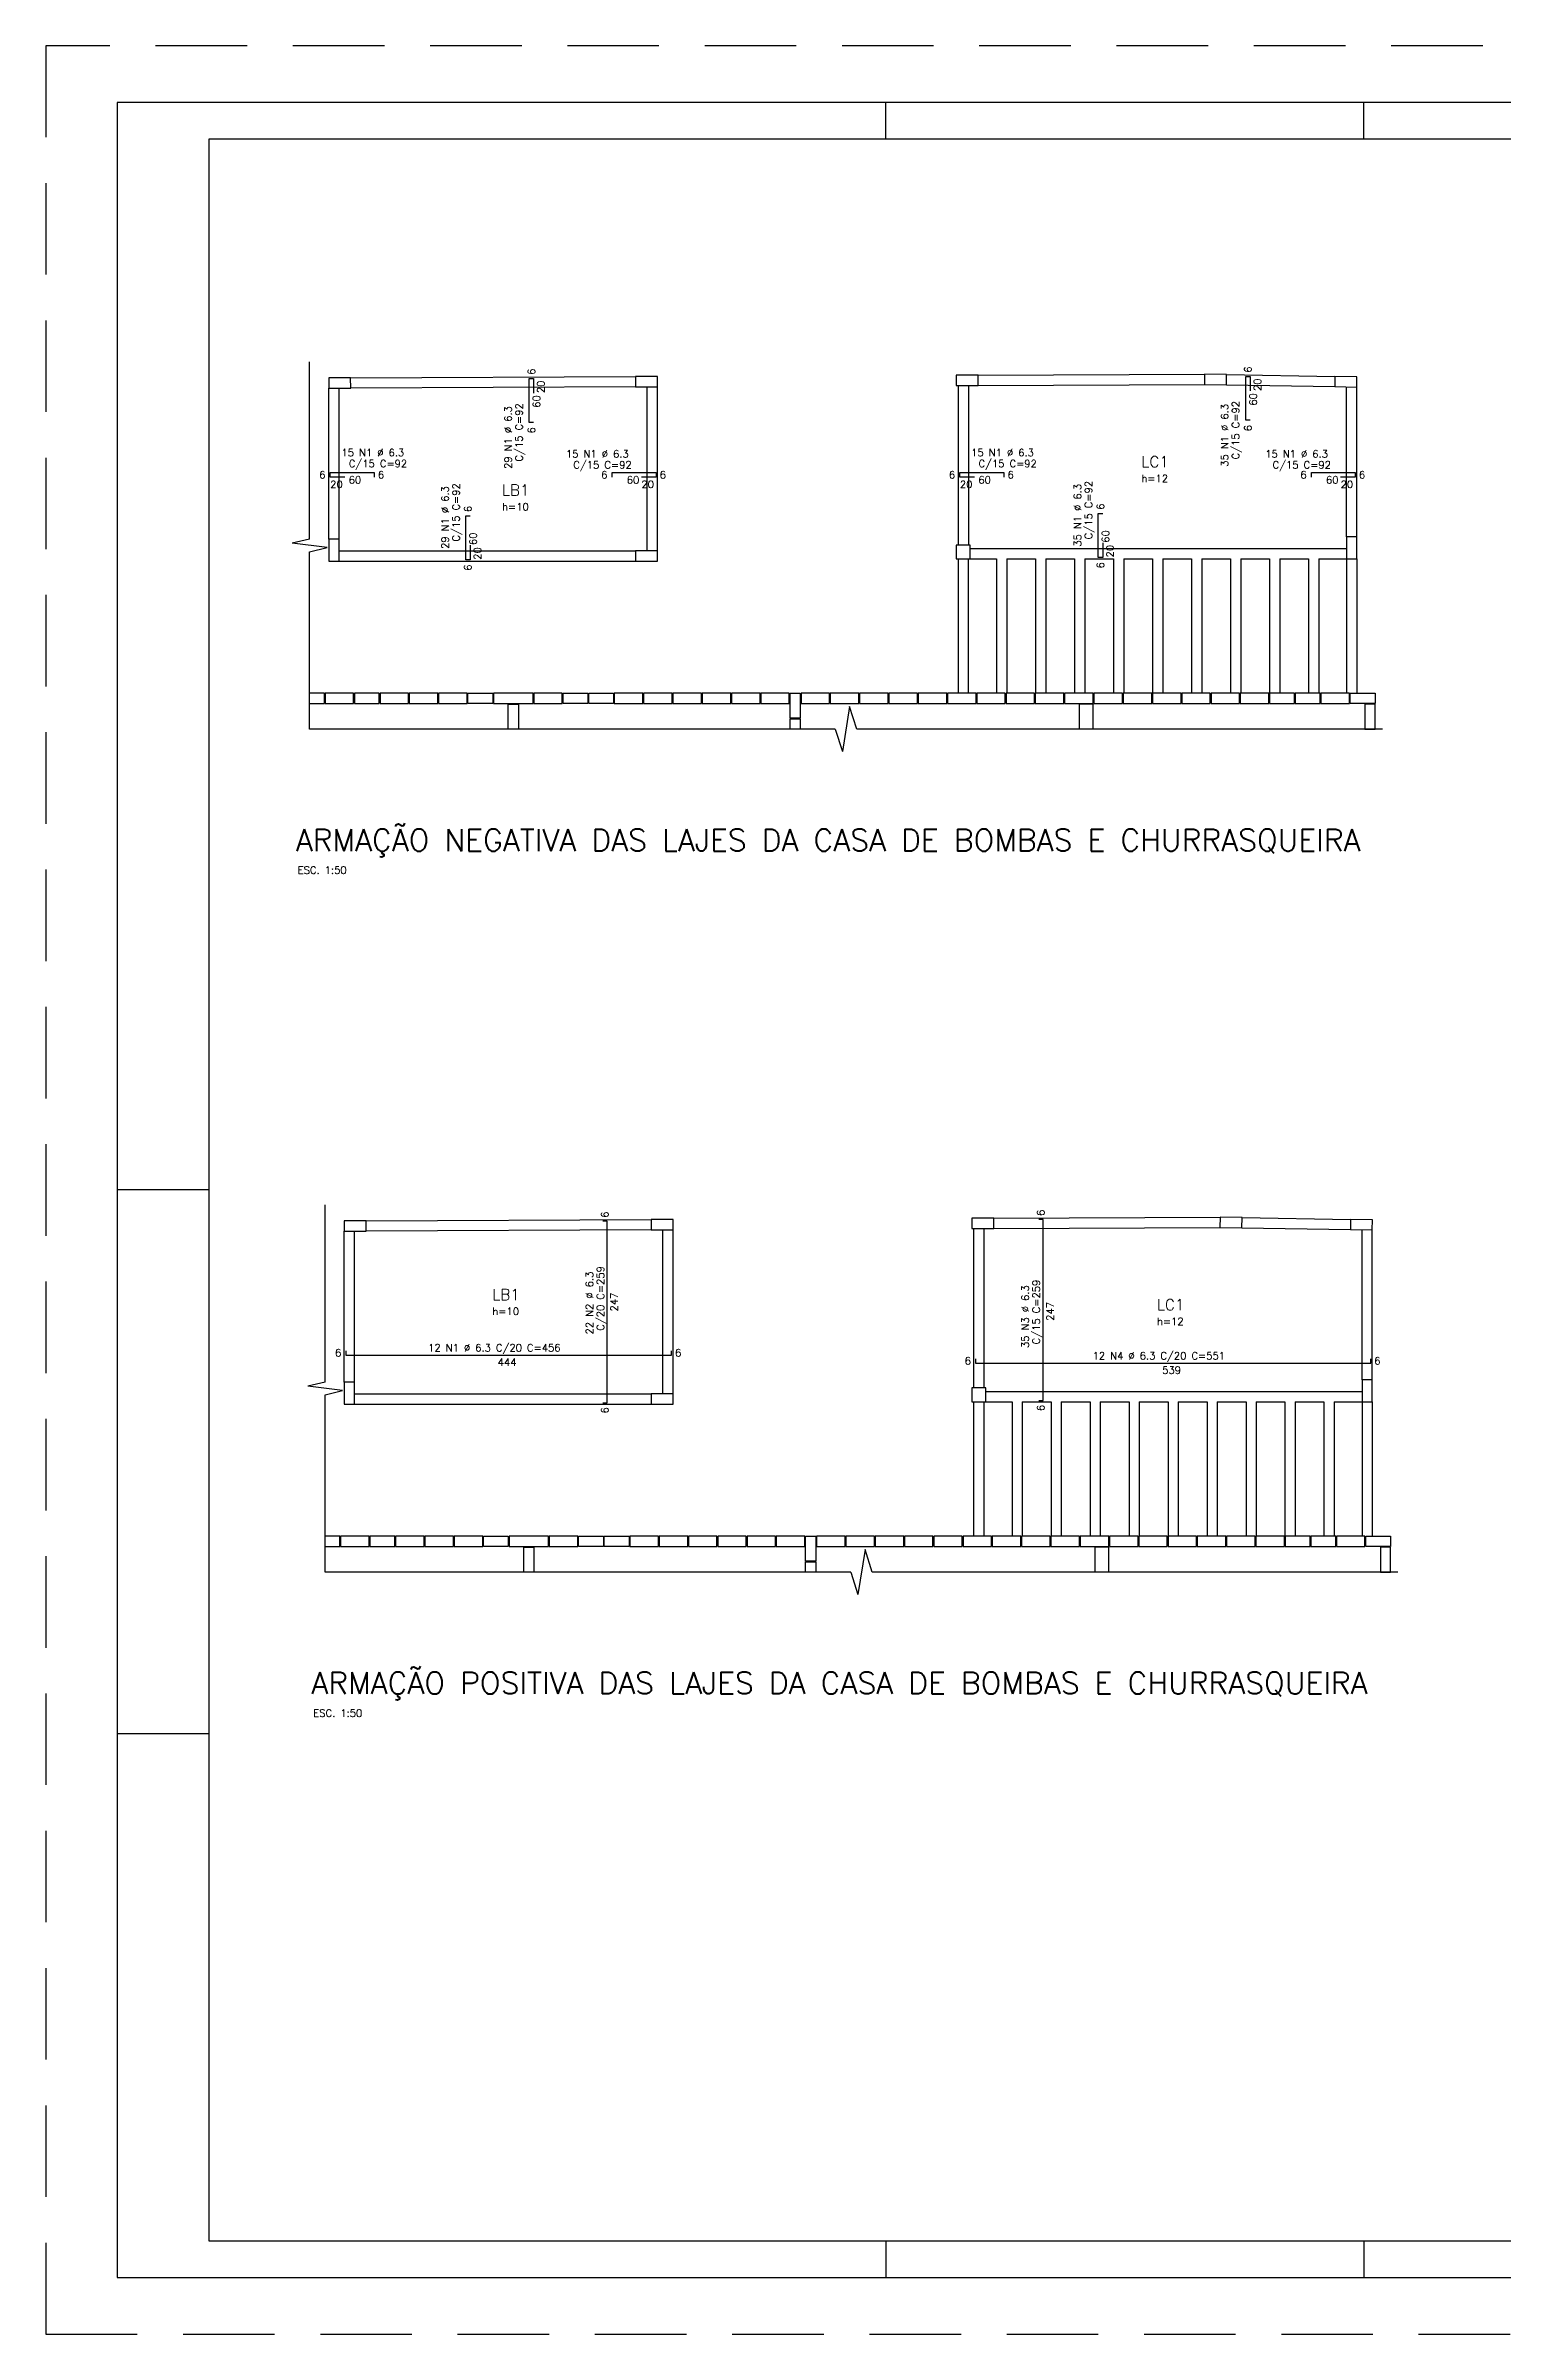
# Model space of a CAD drawing. Extents: x -1.9 to 86, y -1.2 to 61.3.
# Drawn here: x -1.9 to 37.9, y -1.2 to 61.3 of the extents above; entities that cross this region are included whole.
import ezdxf

# ---------------------------------------------------------------- set-up
doc = ezdxf.new("R2010")
doc.units = 0
doc.header["$MEASUREMENT"] = 0
doc.linetypes.add('HIDDEN', pattern=[0.375, 0.25, -0.125])
doc.layers.get('0').update_dxf_attribs({"linetype": 'CONTINUOUS'})
doc.layers.get('Defpoints').update_dxf_attribs({"linetype": 'CONTINUOUS'})
for name, color, linetype in [('ARQ_FOLHA', 7, 'CONTINUOUS'), ('PENA_01', 1, 'CONTINUOUS'), ('PENA_02', 2, 'CONTINUOUS'), ('PENA_03', 3, 'CONTINUOUS'), ('PENA_05', 5, 'CONTINUOUS'), ('PENA_06', 6, 'CONTINUOUS')]:
    doc.layers.add(name, color=color, linetype=linetype)
doc.styles.get("Standard").update_dxf_attribs({"font": 'ROMANS.SHX'})

# ---------------------------------------------------------------- blocks, each defined once
blk = doc.blocks.new('FOLHA A1 - 841 X 594')
at = {"layer": 'ARQ_FOLHA', "color": 1}
for p, q in [((-631, 584), (-631, 594)), ((-500.5, 584), (-500.5, 594)), ((-816, 297), (-841, 297)), ((-816, 148.5), (-841, 148.5)), ((-631, 10), (-631, 0)), ((-500.5, 10), (-500.5, 0))]:
    blk.add_line(p, q, dxfattribs=at)
for points in [[(-841, 0), (0, 0), (0, 594), (-841, 594)], [(-816, 10), (-10, 10), (-10, 584), (-816, 584)]]:
    blk.add_lwpolyline(points, close=True, dxfattribs=at)
at = {"layer": 'Defpoints', "color": 8, "linetype": 'HIDDEN', "ltscale": 100}
blk.add_lwpolyline([(-860.5, 609.5), (-860.5, -15.5), (19.5, -15.5), (19.5, 609.5)], close=True, dxfattribs=at)
blk = doc.blocks.new('*U23')
blk.add_blockref('FOLHA A1 - 841 X 594', (0, 0))

msp = doc.modelspace()

# ---------------------------------------------------------------- linework, layer by layer
at = {"layer": 'PENA_01', "linetype": 'Continuous'}
for p, q in [((5.257, 47.833), (5.257, 52.676)), ((5.257, 42.644), (5.257, 47.486)), ((19.614, 42.644), (5.257, 42.644)), ((34.56, 42.644), (20.202, 42.644)), ((5.682, 24.811), (5.682, 29.653)), ((5.682, 19.622), (5.682, 24.464)), ((20.04, 19.622), (5.682, 19.622)), ((34.985, 19.622), (20.628, 19.622))]:
    msp.add_line(p, q, dxfattribs=at)
for points in [[(5.78, 47.829), (5.78, 51.955)], [(6.06, 47.829), (6.06, 51.957)], [(6.378, 52.238), (14.158, 52.27)], [(14.16, 51.99), (6.38, 51.958)], [(14.48, 47.509), (14.48, 51.991)], [(14.76, 47.509), (14.76, 51.993)], [(22.98, 47.671), (22.98, 52.027)], [(23.26, 47.671), (23.26, 52.027)], [(23.518, 52.31), (29.699, 52.336), (29.702, 52.336)], [(23.519, 52.03), (29.698, 52.056)], [(30.298, 52.046), (33.26, 51.996)], [(30.302, 52.326), (33.264, 52.276)], [(33.58, 47.891), (33.58, 51.991)], [(33.86, 47.891), (33.86, 51.986)], [(6.06, 47.509), (14.16, 47.509)], [(23.3, 47.571), (33.58, 47.571)], [(6.06, 47.229), (14.16, 47.229)], [(22.97, 47.291), (22.97, 43.624)], [(23.25, 47.291), (23.25, 43.624)], [(23.3, 47.291), (24.02, 47.291)], [(24.02, 47.291), (24.02, 43.624)], [(24.3, 47.291), (24.3, 43.624)], [(24.3, 47.291), (25.085, 47.291)], [(25.085, 47.291), (25.085, 43.624)], [(25.365, 47.291), (25.365, 43.624)], [(25.365, 47.291), (26.15, 47.291)], [(26.15, 47.291), (26.15, 43.624)], [(26.43, 47.291), (26.43, 43.624)], [(26.43, 47.291), (27.215, 47.291)], [(27.215, 47.291), (27.215, 43.624)], [(27.495, 47.291), (27.495, 43.624)], [(27.495, 47.291), (28.28, 47.291)], [(28.28, 47.291), (28.28, 43.624)], [(28.56, 47.291), (28.56, 43.624)], [(28.56, 47.291), (29.345, 47.291)], [(29.345, 47.291), (29.345, 43.624)], [(29.625, 47.291), (29.625, 43.624)], [(29.625, 47.291), (30.41, 47.291)], [(30.41, 47.291), (30.41, 43.624)], [(30.69, 47.291), (30.69, 43.624)], [(30.69, 47.291), (31.475, 47.291)], [(31.475, 47.291), (31.475, 43.624)], [(31.755, 47.291), (31.755, 43.624)], [(31.755, 47.291), (32.54, 47.291)], [(32.54, 47.291), (32.54, 43.624)], [(32.82, 47.291), (32.82, 43.624)], [(32.82, 47.291), (33.58, 47.291)], [(33.58, 47.291), (33.58, 43.624)], [(33.86, 47.291), (33.86, 43.624)], [(6.205, 24.806), (6.205, 28.933)], [(6.485, 24.806), (6.485, 28.934)], [(6.804, 29.215), (14.584, 29.248)], [(14.585, 28.968), (6.805, 28.935)], [(14.905, 24.486), (14.905, 28.969)], [(15.185, 24.486), (15.185, 28.97)], [(23.405, 24.648), (23.405, 29.005)], [(23.685, 24.648), (23.685, 29.005)], [(23.944, 29.287), (30.125, 29.313), (30.128, 29.313)], [(23.945, 29.007), (30.123, 29.033)], [(30.723, 29.023), (33.685, 28.974)], [(30.728, 29.303), (33.69, 29.254)], [(34.005, 24.868), (34.005, 28.968)], [(34.285, 24.868), (34.285, 28.964)], [(6.485, 24.486), (14.585, 24.486)], [(23.725, 24.548), (34.005, 24.548)], [(6.485, 24.206), (14.585, 24.206)], [(23.395, 24.268), (23.395, 20.602)], [(23.675, 24.268), (23.675, 20.602)], [(23.725, 24.268), (24.445, 24.268)], [(24.445, 24.268), (24.445, 20.602)], [(24.725, 24.268), (24.725, 20.602)], [(24.725, 24.268), (25.51, 24.268)], [(25.51, 24.268), (25.51, 20.602)], [(25.79, 24.268), (25.79, 20.602)], [(25.79, 24.268), (26.575, 24.268)], [(26.575, 24.268), (26.575, 20.602)], [(26.855, 24.268), (26.855, 20.602)], [(26.855, 24.268), (27.64, 24.268)], [(27.64, 24.268), (27.64, 20.602)], [(27.92, 24.268), (27.92, 20.602)], [(27.92, 24.268), (28.705, 24.268)], [(28.705, 24.268), (28.705, 20.602)], [(28.985, 24.268), (28.985, 20.602)], [(28.985, 24.268), (29.77, 24.268)], [(29.77, 24.268), (29.77, 20.602)], [(30.05, 24.268), (30.05, 20.602)], [(30.05, 24.268), (30.835, 24.268)], [(30.835, 24.268), (30.835, 20.602)], [(31.115, 24.268), (31.115, 20.602)], [(31.115, 24.268), (31.9, 24.268)], [(31.9, 24.268), (31.9, 20.602)], [(32.18, 24.268), (32.18, 20.602)], [(32.18, 24.268), (32.965, 24.268)], [(32.965, 24.268), (32.965, 20.602)], [(33.245, 24.268), (33.245, 20.602)], [(33.245, 24.268), (34.005, 24.268)], [(34.005, 24.268), (34.005, 20.602)], [(34.285, 24.268), (34.285, 20.602)]]:
    msp.add_lwpolyline(points, dxfattribs=at)
at = {"layer": 'PENA_02', "linetype": 'Continuous'}
for points in [[(5.78, 51.955), (6.38, 51.958), (6.378, 52.238), (5.778, 52.235), (5.78, 51.955)], [(14.16, 51.99), (14.76, 51.993), (14.758, 52.273), (14.158, 52.27), (14.16, 51.99)], [(22.919, 52.027), (23.519, 52.03), (23.518, 52.31), (22.918, 52.307), (22.919, 52.027)], [(29.698, 52.056), (30.298, 52.046), (30.302, 52.326), (29.702, 52.336), (29.698, 52.056)], [(33.26, 51.996), (33.86, 51.986), (33.864, 52.266), (33.264, 52.276), (33.26, 51.996)], [(6.06, 47.229), (6.06, 47.829), (5.78, 47.829), (5.78, 47.229), (6.06, 47.229)], [(14.16, 47.229), (14.76, 47.229), (14.76, 47.509), (14.16, 47.509), (14.16, 47.229)], [(22.92, 47.291), (23.3, 47.291), (23.3, 47.671), (22.92, 47.671), (22.92, 47.291)], [(33.58, 47.291), (33.86, 47.291), (33.86, 47.891), (33.58, 47.891), (33.58, 47.291)], [(6.205, 28.933), (6.805, 28.935), (6.804, 29.215), (6.204, 29.213), (6.205, 28.933)], [(14.585, 28.968), (15.185, 28.97), (15.184, 29.25), (14.584, 29.248), (14.585, 28.968)], [(23.345, 29.005), (23.945, 29.007), (23.944, 29.287), (23.344, 29.285), (23.345, 29.005)], [(30.123, 29.033), (30.723, 29.023), (30.728, 29.303), (30.128, 29.313), (30.123, 29.033)], [(33.685, 28.974), (34.285, 28.964), (34.29, 29.244), (33.69, 29.254), (33.685, 28.974)], [(6.485, 24.206), (6.485, 24.806), (6.205, 24.806), (6.205, 24.206), (6.485, 24.206)], [(14.585, 24.206), (15.185, 24.206), (15.185, 24.486), (14.585, 24.486), (14.585, 24.206)], [(23.345, 24.268), (23.725, 24.268), (23.725, 24.648), (23.345, 24.648), (23.345, 24.268)], [(34.005, 24.268), (34.285, 24.268), (34.285, 24.868), (34.005, 24.868), (34.005, 24.268)]]:
    msp.add_lwpolyline(points, dxfattribs=at)
at = {"layer": 'PENA_03', "linetype": 'Continuous'}
for p, q in [((5.257, 47.833), (4.779, 47.718)), ((5.735, 47.602), (4.779, 47.718)), ((5.257, 47.486), (5.735, 47.602)), ((20.006, 43.256), (19.81, 42.033)), ((20.202, 42.644), (20.006, 43.256)), ((19.614, 42.644), (19.81, 42.033)), ((5.682, 24.811), (5.204, 24.695)), ((6.16, 24.58), (5.204, 24.695)), ((5.682, 24.464), (6.16, 24.58)), ((20.432, 20.233), (20.236, 19.01)), ((20.628, 19.622), (20.432, 20.233)), ((20.04, 19.622), (20.236, 19.01))]:
    msp.add_line(p, q, dxfattribs=at)
for points in [[(5.257, 43.344), (5.66, 43.344), (5.66, 43.624), (5.257, 43.624)], [(5.68, 43.344), (6.46, 43.344), (6.46, 43.624), (5.68, 43.624), (5.68, 43.344)], [(6.48, 43.344), (7.16, 43.344), (7.16, 43.624), (6.48, 43.624), (6.48, 43.344)], [(7.18, 43.344), (7.96, 43.344), (7.96, 43.624), (7.18, 43.624), (7.18, 43.344)], [(7.98, 43.344), (8.76, 43.344), (8.76, 43.624), (7.98, 43.624), (7.98, 43.344)], [(8.78, 43.344), (9.56, 43.344), (9.56, 43.624), (8.78, 43.624), (8.78, 43.344)], [(10.26, 43.344), (9.58, 43.344), (9.58, 43.624), (10.26, 43.624), (10.26, 43.344)], [(11.36, 43.624), (10.28, 43.624), (10.28, 43.344), (11.36, 43.344), (11.36, 43.624)], [(10.68, 42.644), (10.68, 43.324), (10.96, 43.324), (10.96, 42.644)], [(11.38, 43.344), (12.16, 43.344), (12.16, 43.624), (11.38, 43.624), (11.38, 43.344)], [(12.86, 43.344), (12.18, 43.344), (12.18, 43.624), (12.86, 43.624), (12.86, 43.344)], [(13.56, 43.344), (12.88, 43.344), (12.88, 43.624), (13.56, 43.624), (13.56, 43.344)], [(13.58, 43.344), (14.36, 43.344), (14.36, 43.624), (13.58, 43.624), (13.58, 43.344)], [(14.38, 43.344), (15.16, 43.344), (15.16, 43.624), (14.38, 43.624), (14.38, 43.344)], [(15.18, 43.344), (15.96, 43.344), (15.96, 43.624), (15.18, 43.624), (15.18, 43.344)], [(15.98, 43.344), (16.76, 43.344), (16.76, 43.624), (15.98, 43.624), (15.98, 43.344)], [(16.78, 43.344), (17.56, 43.344), (17.56, 43.624), (16.78, 43.624), (16.78, 43.344)], [(17.58, 43.344), (18.36, 43.344), (18.36, 43.624), (17.58, 43.624), (17.58, 43.344)], [(18.66, 43.624), (18.66, 42.944), (18.38, 42.944), (18.38, 43.624), (18.66, 43.624)], [(18.68, 43.344), (19.46, 43.344), (19.46, 43.624), (18.68, 43.624), (18.68, 43.344)], [(19.48, 43.344), (20.26, 43.344), (20.26, 43.624), (19.48, 43.624), (19.48, 43.344)], [(20.28, 43.344), (21.06, 43.344), (21.06, 43.624), (20.28, 43.624), (20.28, 43.344)], [(21.08, 43.344), (21.86, 43.344), (21.86, 43.624), (21.08, 43.624), (21.08, 43.344)], [(21.88, 43.344), (22.66, 43.344), (22.66, 43.624), (21.88, 43.624), (21.88, 43.344)], [(22.68, 43.344), (23.46, 43.344), (23.46, 43.624), (22.68, 43.624), (22.68, 43.344)], [(23.48, 43.344), (24.26, 43.344), (24.26, 43.624), (23.48, 43.624), (23.48, 43.344)], [(24.28, 43.344), (25.06, 43.344), (25.06, 43.624), (24.28, 43.624), (24.28, 43.344)], [(25.08, 43.344), (25.86, 43.344), (25.86, 43.624), (25.08, 43.624), (25.08, 43.344)], [(25.88, 43.344), (26.66, 43.344), (26.66, 43.624), (25.88, 43.624), (25.88, 43.344)], [(26.66, 42.644), (26.66, 43.324), (26.28, 43.324)], [(26.28, 43.324), (26.28, 42.644)], [(26.68, 43.344), (27.46, 43.344), (27.46, 43.624), (26.68, 43.624), (26.68, 43.344)], [(27.48, 43.344), (28.26, 43.344), (28.26, 43.624), (27.48, 43.624), (27.48, 43.344)], [(28.28, 43.344), (29.06, 43.344), (29.06, 43.624), (28.28, 43.624), (28.28, 43.344)], [(29.08, 43.344), (29.86, 43.344), (29.86, 43.624), (29.08, 43.624), (29.08, 43.344)], [(29.88, 43.344), (30.66, 43.344), (30.66, 43.624), (29.88, 43.624), (29.88, 43.344)], [(30.68, 43.344), (31.46, 43.344), (31.46, 43.624), (30.68, 43.624), (30.68, 43.344)], [(31.48, 43.344), (32.16, 43.344), (32.16, 43.624), (31.48, 43.624), (31.48, 43.344)], [(32.18, 43.344), (32.86, 43.344), (32.86, 43.624), (32.18, 43.624), (32.18, 43.344)], [(32.88, 43.344), (33.66, 43.344), (33.66, 43.624), (32.88, 43.624), (32.88, 43.344)], [(34.36, 43.344), (33.68, 43.344), (33.68, 43.624), (34.36, 43.624), (34.36, 43.344)], [(34.36, 42.644), (34.36, 43.324), (34.08, 43.324), (34.08, 42.644), (34.36, 42.644)], [(18.38, 42.644), (18.38, 42.924), (18.66, 42.924)], [(18.66, 42.924), (18.66, 42.644)], [(5.682, 20.322), (6.085, 20.322), (6.085, 20.602), (5.682, 20.602)], [(6.105, 20.322), (6.885, 20.322), (6.885, 20.602), (6.105, 20.602), (6.105, 20.322)], [(6.905, 20.322), (7.585, 20.322), (7.585, 20.602), (6.905, 20.602), (6.905, 20.322)], [(7.605, 20.322), (8.385, 20.322), (8.385, 20.602), (7.605, 20.602), (7.605, 20.322)], [(8.405, 20.322), (9.185, 20.322), (9.185, 20.602), (8.405, 20.602), (8.405, 20.322)], [(9.205, 20.322), (9.985, 20.322), (9.985, 20.602), (9.205, 20.602), (9.205, 20.322)], [(10.685, 20.322), (10.005, 20.322), (10.005, 20.602), (10.685, 20.602), (10.685, 20.322)], [(11.785, 20.602), (10.705, 20.602), (10.705, 20.322), (11.785, 20.322), (11.785, 20.602)], [(11.105, 19.622), (11.105, 20.302), (11.385, 20.302), (11.385, 19.622)], [(11.805, 20.322), (12.585, 20.322), (12.585, 20.602), (11.805, 20.602), (11.805, 20.322)], [(13.285, 20.322), (12.605, 20.322), (12.605, 20.602), (13.285, 20.602), (13.285, 20.322)], [(13.985, 20.322), (13.305, 20.322), (13.305, 20.602), (13.985, 20.602), (13.985, 20.322)], [(14.005, 20.322), (14.785, 20.322), (14.785, 20.602), (14.005, 20.602), (14.005, 20.322)], [(14.805, 20.322), (15.585, 20.322), (15.585, 20.602), (14.805, 20.602), (14.805, 20.322)], [(15.605, 20.322), (16.385, 20.322), (16.385, 20.602), (15.605, 20.602), (15.605, 20.322)], [(16.405, 20.322), (17.185, 20.322), (17.185, 20.602), (16.405, 20.602), (16.405, 20.322)], [(17.205, 20.322), (17.985, 20.322), (17.985, 20.602), (17.205, 20.602), (17.205, 20.322)], [(18.005, 20.322), (18.785, 20.322), (18.785, 20.602), (18.005, 20.602), (18.005, 20.322)], [(19.085, 20.602), (19.085, 19.922), (18.805, 19.922), (18.805, 20.602), (19.085, 20.602)], [(19.105, 20.322), (19.885, 20.322), (19.885, 20.602), (19.105, 20.602), (19.105, 20.322)], [(19.905, 20.322), (20.685, 20.322), (20.685, 20.602), (19.905, 20.602), (19.905, 20.322)], [(20.705, 20.322), (21.485, 20.322), (21.485, 20.602), (20.705, 20.602), (20.705, 20.322)], [(21.505, 20.322), (22.285, 20.322), (22.285, 20.602), (21.505, 20.602), (21.505, 20.322)], [(22.305, 20.322), (23.085, 20.322), (23.085, 20.602), (22.305, 20.602), (22.305, 20.322)], [(23.105, 20.322), (23.885, 20.322), (23.885, 20.602), (23.105, 20.602), (23.105, 20.322)], [(23.905, 20.322), (24.685, 20.322), (24.685, 20.602), (23.905, 20.602), (23.905, 20.322)], [(24.705, 20.322), (25.485, 20.322), (25.485, 20.602), (24.705, 20.602), (24.705, 20.322)], [(25.505, 20.322), (26.285, 20.322), (26.285, 20.602), (25.505, 20.602), (25.505, 20.322)], [(26.305, 20.322), (27.085, 20.322), (27.085, 20.602), (26.305, 20.602), (26.305, 20.322)], [(27.085, 19.622), (27.085, 20.302), (26.705, 20.302)], [(26.705, 20.302), (26.705, 19.622)], [(27.105, 20.322), (27.885, 20.322), (27.885, 20.602), (27.105, 20.602), (27.105, 20.322)], [(27.905, 20.322), (28.685, 20.322), (28.685, 20.602), (27.905, 20.602), (27.905, 20.322)], [(28.705, 20.322), (29.485, 20.322), (29.485, 20.602), (28.705, 20.602), (28.705, 20.322)], [(29.505, 20.322), (30.285, 20.322), (30.285, 20.602), (29.505, 20.602), (29.505, 20.322)], [(30.305, 20.322), (31.085, 20.322), (31.085, 20.602), (30.305, 20.602), (30.305, 20.322)], [(31.105, 20.322), (31.885, 20.322), (31.885, 20.602), (31.105, 20.602), (31.105, 20.322)], [(31.905, 20.322), (32.585, 20.322), (32.585, 20.602), (31.905, 20.602), (31.905, 20.322)], [(32.605, 20.322), (33.285, 20.322), (33.285, 20.602), (32.605, 20.602), (32.605, 20.322)], [(33.305, 20.322), (34.085, 20.322), (34.085, 20.602), (33.305, 20.602), (33.305, 20.322)], [(34.785, 20.322), (34.105, 20.322), (34.105, 20.602), (34.785, 20.602), (34.785, 20.322)], [(34.785, 19.622), (34.785, 20.302), (34.505, 20.302), (34.505, 19.622), (34.785, 19.622)], [(18.805, 19.622), (18.805, 19.902), (19.085, 19.902)], [(19.085, 19.902), (19.085, 19.622)]]:
    msp.add_lwpolyline(points, dxfattribs=at)
at = {"layer": 'PENA_05', "linetype": 'Continuous'}
for p, q in [((11.255, 51.017), (11.255, 52.217)), ((11.255, 52.217), (11.375, 52.217)), ((11.375, 52.217), (11.375, 51.817)), ((30.829, 51.077), (30.829, 52.277)), ((30.829, 52.277), (30.949, 52.277)), ((30.949, 52.277), (30.949, 51.877)), ((11.375, 51.017), (11.255, 51.017)), ((30.949, 51.077), (30.829, 51.077)), ((5.82, 49.528), (5.82, 49.648)), ((5.82, 49.648), (7.02, 49.648)), ((6.22, 49.528), (5.82, 49.528)), ((7.02, 49.648), (7.02, 49.528)), ((13.52, 49.528), (13.52, 49.648)), ((13.52, 49.648), (14.72, 49.648)), ((14.72, 49.528), (14.32, 49.528)), ((14.72, 49.648), (14.72, 49.528)), ((23.02, 49.528), (23.02, 49.648)), ((23.02, 49.648), (24.22, 49.648)), ((23.42, 49.528), (23.02, 49.528)), ((24.22, 49.648), (24.22, 49.528)), ((32.62, 49.528), (32.62, 49.648)), ((32.62, 49.648), (33.82, 49.648)), ((33.82, 49.528), (33.42, 49.528)), ((33.82, 49.648), (33.82, 49.528)), ((9.521, 47.269), (9.521, 48.469)), ((9.521, 48.469), (9.641, 48.469)), ((26.8, 47.331), (26.8, 48.531)), ((26.8, 48.531), (26.92, 48.531)), ((9.641, 47.669), (9.641, 47.269)), ((26.92, 47.731), (26.92, 47.331)), ((9.641, 47.269), (9.521, 47.269)), ((26.92, 47.331), (26.8, 47.331)), ((13.384, 29.203), (13.264, 29.203)), ((13.384, 24.246), (13.384, 29.203)), ((25.292, 29.253), (25.172, 29.253)), ((25.292, 24.308), (25.292, 29.253)), ((6.245, 25.666), (6.245, 25.546)), ((15.145, 25.546), (15.145, 25.666)), ((6.245, 25.546), (15.145, 25.546)), ((23.445, 25.447), (23.445, 25.327)), ((23.445, 25.327), (34.245, 25.327)), ((34.245, 25.327), (34.245, 25.447)), ((13.264, 24.246), (13.384, 24.246)), ((25.172, 24.308), (25.292, 24.308))]:
    msp.add_line(p, q, dxfattribs=at)

# ---------------------------------------------------------------- block references
at = {"xscale": 0.09999999999999938, "yscale": 0.09999999999999938, "zscale": 0.09999999999999938}
msp.add_blockref('*U23', (84.1, 0.356), dxfattribs=at)

# ---------------------------------------------------------------- texts
at = {"layer": 'PENA_03', "linetype": 'Continuous'}
for s, p in [('6', (30.989, 52.377)), ('6', (11.415, 52.317)), ('20', (11.675, 51.817)), ('20', (31.249, 51.877)), ('29 N1 %%c 6.3', (10.777, 49.749)), ('C/15 C=92', (11.077, 49.949)), ('60', (11.555, 51.417)), ('35 N1 %%c 6.3', (30.352, 49.809)), ('C/15 C=92', (30.652, 50.009)), ('60', (31.129, 51.477)), ('6', (11.415, 50.717)), ('6', (30.989, 50.777)), ('C/15 C=92', (26.634, 47.826)), ('29 N1 %%c 6.3', (9.056, 47.564)), ('C/15 C=92', (9.356, 47.764)), ('35 N1 %%c 6.3', (26.334, 47.626)), ('6', (26.96, 48.631)), ('6', (9.681, 48.569)), ('60', (9.821, 47.669)), ('20', (9.941, 47.269)), ('60', (27.1, 47.731)), ('20', (27.22, 47.331)), ('6', (9.681, 46.969)), ('6', (26.96, 47.031)), ('6', (13.421, 29.296)), ('6', (25.329, 29.347)), ('22 N2 %%c 6.3', (13.001, 26.111)), ('C/20 C=259', (13.301, 26.211)), ('C/15 C=259', (25.206, 25.84)), ('247', (13.674, 26.736)), ('35 N3 %%c 6.3', (24.906, 25.74)), ('247', (25.586, 26.481)), ('6', (13.421, 23.953)), ('6', (25.329, 24.015))]:
    msp.add_text(s, height=0.2, rotation=90, dxfattribs=at).set_placement(p)
for s, height, p in [('15 N1 %%c 6.3', 0.2, (6.127, 50.093)), ('C/15 C=92', 0.2, (6.327, 49.793)), ('15 N1 %%c 6.3', 0.2, (12.26, 50.058)), ('15 N1 %%c 6.3', 0.2, (23.327, 50.093)), ('C/15 C=92', 0.2, (23.527, 49.793)), ('LC1', 0.3, (27.978, 49.796)), ('15 N1 %%c 6.3', 0.2, (31.36, 50.058)), ('6', 0.2, (5.52, 49.488)), ('20', 0.2, (5.82, 49.228)), ('60', 0.2, (6.324, 49.348)), ('6', 0.2, (7.12, 49.488)), ('C/15 C=92', 0.2, (12.46, 49.758)), ('6', 0.2, (13.22, 49.488)), ('60', 0.2, (13.92, 49.348)), ('20', 0.2, (14.32, 49.228)), ('6', 0.2, (14.82, 49.488)), ('6', 0.2, (22.72, 49.488)), ('20', 0.2, (23.02, 49.228)), ('60', 0.2, (23.524, 49.348)), ('6', 0.2, (24.32, 49.488)), ('h=12', 0.2, (27.978, 49.388)), ('C/15 C=92', 0.2, (31.56, 49.758)), ('6', 0.2, (32.32, 49.488)), ('60', 0.2, (33.02, 49.348)), ('20', 0.2, (33.42, 49.228)), ('6', 0.2, (33.92, 49.488)), ('h=10', 0.2, (10.515, 48.613)), ('LB1', 0.3, (10.515, 49.021)), ('ESC. 1:50', 0.2, (4.932, 38.693)), ('LB1', 0.3, (10.249, 27.05)), ('LC1', 0.3, (28.403, 26.773)), ('h=10', 0.2, (10.249, 26.642)), ('h=12', 0.2, (28.403, 26.365)), ('6', 0.2, (5.952, 25.509)), ('12 N1 %%c 6.3 C/20 C=456', 0.2, (8.495, 25.646)), ('6', 0.2, (15.239, 25.509)), ('12 N4 %%c 6.3 C/20 C=551', 0.2, (26.645, 25.427)), ('444', 0.2, (10.395, 25.252)), ('6', 0.2, (23.152, 25.29)), ('539', 0.2, (28.545, 25.034)), ('6', 0.2, (34.339, 25.29)), ('ESC. 1:50', 0.2, (5.358, 15.67))]:
    msp.add_text(s, height=height, dxfattribs=at).set_placement(p)
at = {"layer": 'PENA_06', "linetype": 'Continuous'}
for s, p in [('ARMAÇÃO NEGATIVA DAS LAJES DA CASA DE BOMBAS E CHURRASQUEIRA', (4.878, 39.313)), ('ARMAÇÃO POSITIVA DAS LAJES DA CASA DE BOMBAS E CHURRASQUEIRA', (5.304, 16.291))]:
    msp.add_text(s, height=0.6, dxfattribs=at).set_placement(p)

doc.saveas('drawing.dxf')
